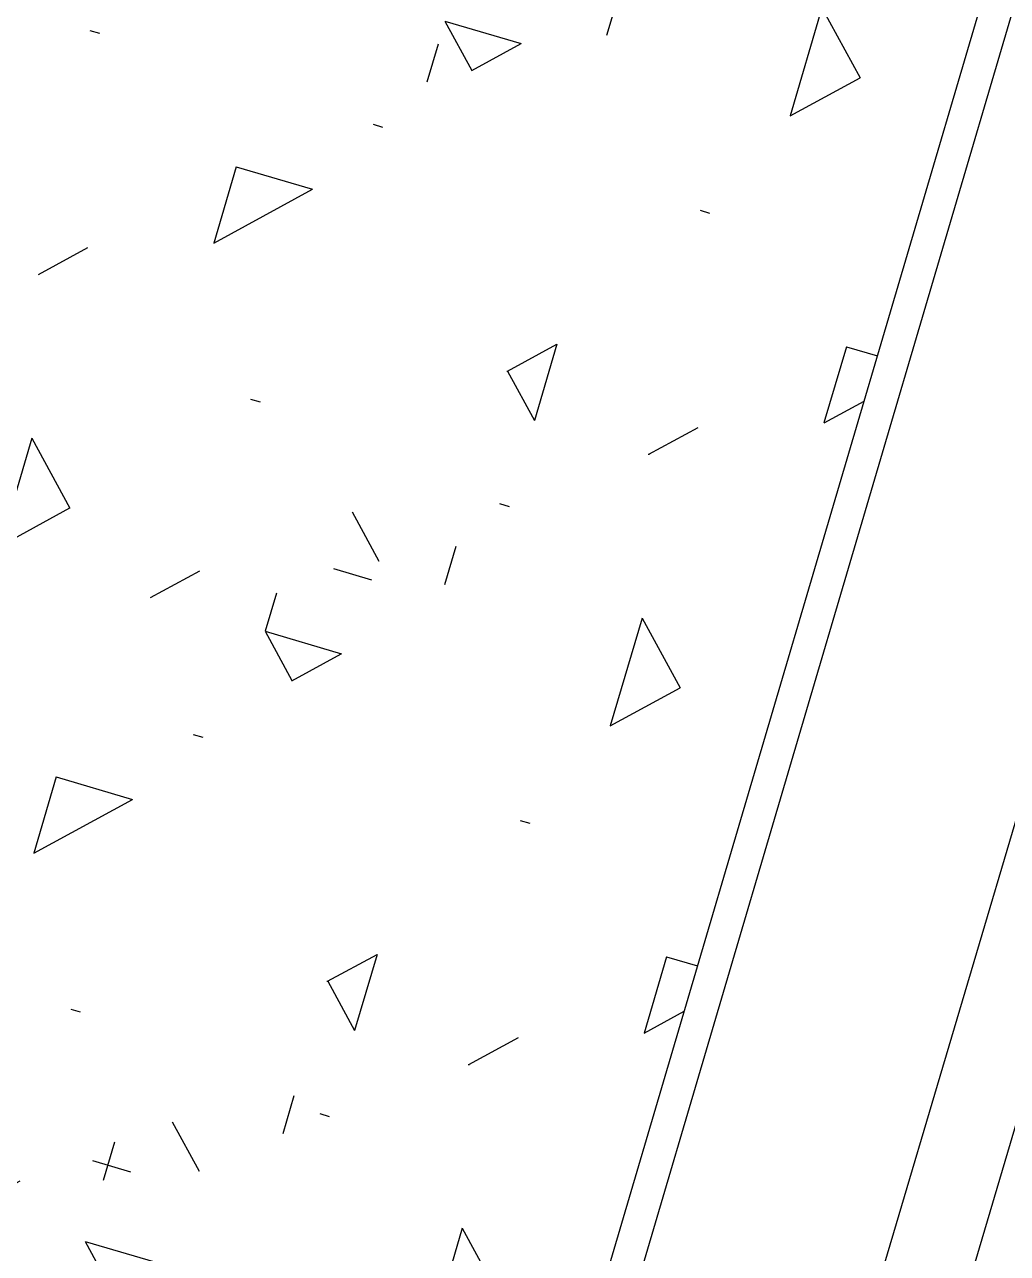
# Model space of a CAD drawing. Header units: millimetres. Extents: x 62878 to 70819, y -67946 to -61850.
# Drawn here: x 68049.2 to 68111, y -65127 to -65049.7 of the extents above; entities that cross this region are included whole.
import ezdxf

# ---------------------------------------------------------------- set-up
doc = ezdxf.new("R2010")
doc.units = ezdxf.units.MM
doc.layers.add('-Hotec Tefriş', color=7, linetype='Continuous')
doc.layers.add('ÇATI K', color=254, linetype='Continuous')
doc.layers.add('DOGRAMA', color=171, linetype='Continuous', lineweight=0)

# ---------------------------------------------------------------- blocks, each defined once
blk = doc.blocks.new('MerTT. 70-170')
h = blk.add_hatch()
h.set_pattern_fill('', color=256, scale=40, angle=-1.40329551277853e-14, style=0)
h.set_pattern_definition([(-1.40329551277853e-14, (0, 0), (40.00000000000001, 39.99999999999999), [5, -35]), (89.99999999999999, (0, 0), (-39.99999999999999, 40), [5, -35]), (135, (5, -1.224606353822375e-15), (-39.99999993287874, 1.201621267765685e-14), [7.071068, -49.49747600000001]), (-1.40329551277853e-14, (5.000000000000005, 22.5), (40.00000000000001, 39.99999999999999), [5, -35]), (44.99999999999999, (7.500000000000007, 20), (9.560494756977178e-15, 39.99999993287873), [3.535532, -53.033008, 0]), (135, (7.500000000000007, 20), (-39.99999993287874, 1.201621267765685e-14), [3.535532, -53.033008, 0]), (-1.40329551277853e-14, (20.00000000000001, 32.49999999999999), (40.00000000000001, 39.99999999999999), [7.071068, -32.928932]), (44.99999999999999, (20.00000000000001, 32.49999999999999), (9.560494756977178e-15, 39.99999993287873), [5, -51.568544]), (135, (27.07106800000001, 32.49999999999999), (-39.99999993287874, 1.201621267765685e-14), [5, -51.568544]), (89.99999999999999, (27.50000000000001, 9.999999999999993), (-39.99999999999999, 40), [5, -35]), (44.99999999999999, (27.50000000000001, 9.999999999999993), (9.560494756977178e-15, 39.99999993287873), [3.535532, -53.033008, 0]), (135, (30, 12.49999999999999), (-39.99999993287874, 1.201621267765685e-14), [3.535532, -53.033008, 0]), (-1.40329551277853e-14, (5.000000000000003, 9.999999999999998), (40.00000000000001, 39.99999999999999), [2.5, -33.5]), (-1.40329551277853e-14, (35.00000000000001, 20), (40.00000000000001, 39.99999999999999), [2.5, -33.5]), (89.99999999999999, (22.50000000000001, 24.99999999999999), (-39.99999999999999, 40), [2.5, -33.5]), (135, (27.5, 2.499999999999993), (-39.99999993287874, 1.201621267765685e-14), [3.535532, -53.033008, 0]), (135, (10.00000000000001, 30), (-39.99999993287874, 1.201621267765685e-14), [3.535532, -53.033008, 0]), (44.99999999999999, (18.75000000000001, 13.12499999999999), (9.560494756977178e-15, 39.99999993287873), [3.535532, -53.033008, 0]), (89.99999999999999, (13.75, 4.999999999999996), (-39.99999999999999, 40), [0.625, -39.375]), (89.99999999999999, (15.62500000000001, 21.875), (-39.99999999999999, 40), [0.625, -39.375]), (89.99999999999999, (34.37500000000001, 28.75), (-39.99999999999999, 40), [0.625, -39.375]), (89.99999999999999, (35, 7.499999999999991), (-39.99999999999999, 40), [0.625, -39.375])])
h.paths.add_polyline_path([(-170, -70), (0, -70), (0, -2), (-170, -2)])
for p, q in [((-170, 0), (0, 0)), ((0, -2), (-170, -2))]:
    blk.add_line(p, q)

msp = doc.modelspace()

# ---------------------------------------------------------------- linework, layer by layer
msp.add_lwpolyline([(68896.02066502631, -63031.43519410248), (69030.25944186504, -63071.18378898385), (69185.2789618937, -62547.65255934227), (68892.99857577804, -62461.10726346668, 1.044367817173394), (68063.1984222013, -62298.72991434322, 0.2043746373996395), (63106.96025407397, -62494.78258919505, 0.3539527355379972), (62932.93996584662, -62997.825353625), (63753.18486962488, -65779.59786478638), (64154.95366467919, -67142.15251756221), (65336.72250243354, -66792.62198400985), (65336.69978150922, -66829.11190277508), (65270.53542169294, -66829.0707046726, 0.6267890062731037), (65270.19918370779, -67369.07059999109), (65531.84452784718, -67369.23351688065, 0.9262424964682344), (66130.08755876668, -67369.60602071379), (66391.73290290477, -67369.76893760463, 0.6267427171847498), (66392.06914089088, -66829.76904228561), (66326.14716633759, -66829.72799510749), (66326.16988726193, -66793.2380763422), (67506.155742504, -67144.12829054108), (68467.02457055586, -63899.0863823687), (68625.20366853199, -63946.03714330423), (68896.02440533682, -63031.42256234252)], format="xyb")
at = {"layer": 'DOGRAMA', "lineweight": -2}
msp.add_lwpolyline([(66522.14423307081, -66852.65293908927), (67506.15571104952, -67144.12828122707), (68892.83019807414, -62461.05740621478)], dxfattribs=at)
at = {"layer": 'ÇATI K', "color": 0}
for p, q in [((68230.55789600135, -64714.94603465045), (67736.63792858963, -66390.56612160095)), ((68179.98973633468, -64815.76201169736), (67997.11296323838, -65436.17020463319))]:
    msp.add_line(p, q, dxfattribs=at)

# ---------------------------------------------------------------- block references
at = {"layer": '-Hotec Tefriş', "rotation": 253.5761452700904}
msp.add_blockref('MerTT. 70-170', (68063.94929846638, -65209.42839779168), dxfattribs=at)

doc.saveas('drawing.dxf')
